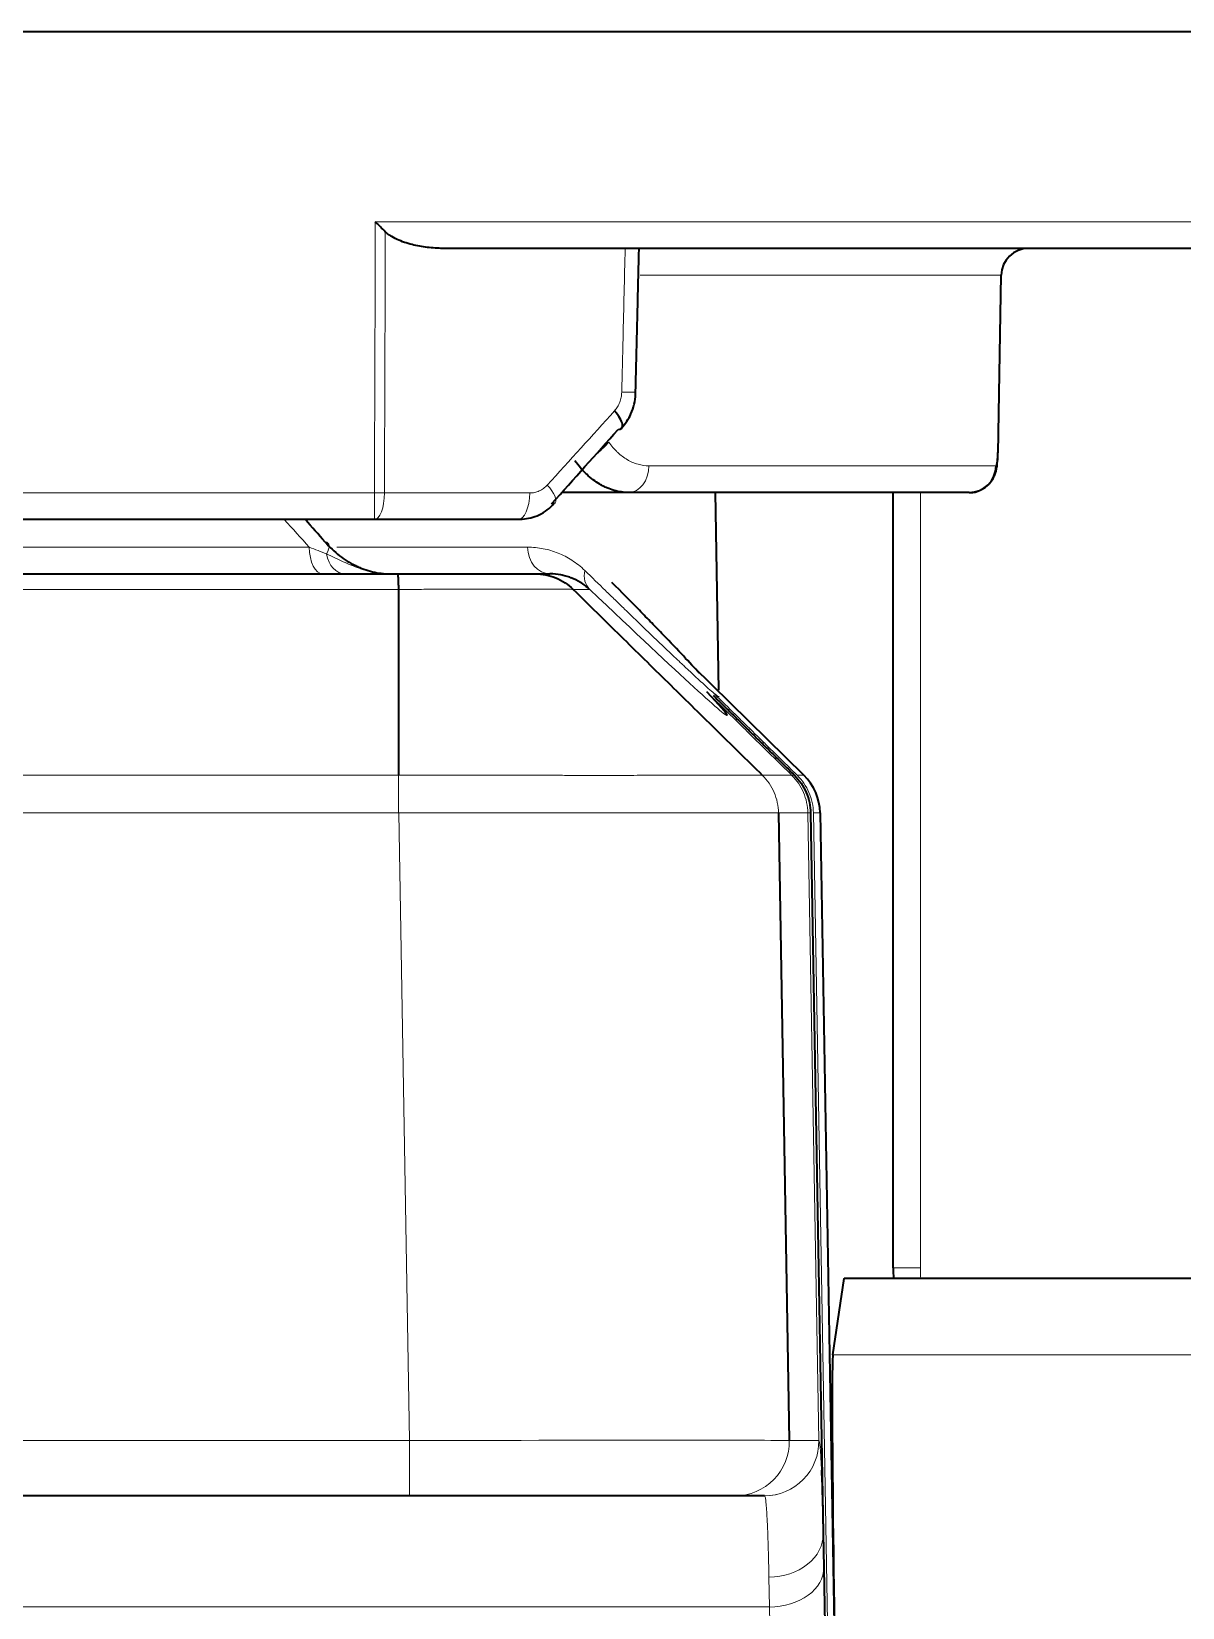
# Model space of a CAD drawing. Header units: inches. Extents: x -1096 to 3103, y -191 to 3207.
# Drawn here: x 1290.58 to 1311.79, y 1234.08 to 1263.14 of the extents above; entities that cross this region are included whole.
import ezdxf

# ---------------------------------------------------------------- set-up
doc = ezdxf.new("R2010")
doc.units = ezdxf.units.IN

msp = doc.modelspace()

# ---------------------------------------------------------------- linework, layer by layer
at = {"lineweight": 35}
for p, q in [((1260.964, 1263.141), (1398.136, 1263.141)), ((1260.964, 1263.141), (1398.136, 1263.141)), ((1398.136, 1259.141), (1298.201, 1259.141)), ((1308.405, 1255.741), (1308.456, 1258.649)), ((1301.59, 1254.641), (1300.355, 1254.641)), ((1307.863, 1254.641), (1301.59, 1254.641)), ((1303.252, 1250.996), (1303.188, 1254.641)), ((1306.464, 1240.341), (1306.464, 1254.641)), ((1300.228, 1254.446), (1300.234, 1254.452)), ((1296.903, 1254.141), (1290.021, 1254.141)), ((1299.544, 1254.141), (1296.903, 1254.141)), ((1269.598, 1253.141), (1297.331, 1253.141)), ((1299.865, 1253.141), (1300.138, 1253.141)), ((1302.777, 1251.432), (1304.817, 1249.428)), ((1304.35, 1248.732), (1304.548, 1237.158)), ((1304.942, 1248.732), (1305.174, 1235.443)), ((1305.116, 1248.732), (1305.377, 1233.763)), ((1305.352, 1238.738), (1305.561, 1240.146)), ((1747.367, 1240.147), (1305.562, 1240.147)), ((1297.55, 1236.141), (1269.378, 1236.141)), ((1303.549, 1236.141), (1297.55, 1236.141)), ((1304.093, 1236.141), (1303.549, 1236.141)), ((1305.174, 1235.443), (1305.185, 1234.815)), ((1305.185, 1234.815), (1305.295, 1228.475))]:
    msp.add_line(p, q, dxfattribs=at)
at = {"lineweight": 13}
for p, q in [((1296.919, 1259.632), (1398.136, 1259.632)), ((1308.456, 1258.649), (1301.797, 1258.649)), ((1301.961, 1255.132), (1308.362, 1255.132)), ((1290.021, 1254.632), (1296.903, 1254.632)), ((1296.903, 1254.141), (1296.903, 1254.632)), ((1297.087, 1254.632), (1299.765, 1254.632)), ((1306.964, 1254.641), (1306.964, 1240.341)), ((1271.228, 1253.632), (1295.701, 1253.632)), ((1296.21, 1253.632), (1299.726, 1253.632)), ((1297.345, 1252.854), (1269.584, 1252.854)), ((1300.869, 1252.854), (1300.565, 1252.854)), ((1269.584, 1249.428), (1297.345, 1249.428)), ((1304.051, 1249.428), (1304.592, 1249.428)), ((1304.592, 1249.428), (1304.643, 1249.428)), ((1304.693, 1249.428), (1304.817, 1249.428)), ((1297.352, 1248.732), (1269.577, 1248.732)), ((1297.55, 1237.158), (1297.352, 1248.732)), ((1304.891, 1248.732), (1304.35, 1248.732)), ((1304.942, 1248.732), (1304.891, 1248.732)), ((1304.891, 1248.732), (1305.093, 1237.158)), ((1305.116, 1248.732), (1304.992, 1248.732)), ((1304.992, 1248.732), (1305.344, 1228.594)), ((1306.464, 1240.341), (1306.964, 1240.341)), ((1747.367, 1240.146), (1305.561, 1240.146)), ((1305.352, 1238.738), (1747.577, 1238.738)), ((1269.378, 1237.158), (1297.55, 1237.158)), ((1297.55, 1237.158), (1297.55, 1236.141)), ((1304.548, 1237.158), (1305.093, 1237.158)), ((1304.185, 1234.09), (1304.174, 1234.64)), ((1304.185, 1234.09), (1262.744, 1234.09)), ((1304.294, 1227.84), (1304.185, 1234.09))]:
    msp.add_line(p, q, dxfattribs=at)
at = {"lineweight": 35}
for centre, radius, start, end in [((1308.956, 1258.641), 0.5, 90, 179), ((1309.464, 1240.341), 3, 180, 183.6956)]:
    msp.add_arc(centre, radius, start, end, dxfattribs=at)
at = {"lineweight": 13}
msp.add_arc((1309.464, 1240.341), 2.5, 180, 184.4353, dxfattribs=at)
for centre, major_axis, ratio, start_param, end_param in [((1301.216, 1256.5), (-0.5, 0.012), 0.006615, 2.079646, 3.140646), ((1300.864, 1255.58), (0.411, 0.285), 0.513051, 4.696219, 5.3254), ((1301.59, 1255.141), (0, 0.5), 0.741957, 3.141593, 4.694936), ((1296.903, 1254.641), (0, 0.5), 0.368968, 3.141593, 4.694936), ((1296.903, 1254.641), (-0.5, 0.002), 0.017452, 1.570855, 1.948695), ((1299.544, 1254.641), (0, 0.5), 0.441495, 3.141593, 4.694936), ((1299.863, 1254.787), (-0.371, 0.335), 0.307724, 3.141435, 4.359335), ((1295.676, 1253.373), (-0.376, -0.33), 0.341956, 2.330972, 3.480873), ((1295.946, 1253.641), (0, -0.5), 0.48964, 4.729842, 6.283185), ((1296.358, 1253.641), (0, 0.5), 0.707376, 1.841871, 3.141593), ((1300.138, 1253.641), (0, 0.5), 0.823721, 1.58825, 3.141593), ((1301.219, 1253.21), (0.345, 0.362), 0.79172, 2.235846, 3.121567), ((1283.456, 1270.13), (-19.947, 19.601), 0.008724, 2.640592, 3.162596), ((1297.549, 1237.141), (7.001, 0.017), 0.002492, 0.01749, 1.570534), ((1303.549, 1237.141), (0, 1), 0.999848, 3.141593, 4.729842), ((1304.093, 1237.141), (0.126, 0.992), 0.999845, 3.267837, 4.856048), ((1304.093, 1237.141), (0, 1), 0.999848, 3.141593, 4.729842), ((1305.25, 1228.122), (-0.158, 9.036), 0.016419, 6.28081, 6.282899), ((1304.174, 1235.425), (1, 0.017), 0.785567, 4.698678, 6.283185), ((1304.185, 1234.797), (1, 0.017), 0.707053, 4.700048, 6.283185)]:
    msp.add_ellipse(centre, major_axis=major_axis, ratio=ratio, start_param=start_param, end_param=end_param, dxfattribs=at)
at = {"lineweight": 35}
for centre, major_axis, ratio, start_param, end_param in [((1301.085, 1256.155), (-0.375, 0.331), 0.331115, 2.757531, 4.32942), ((1284.322, 1257.131), (35.227, 35.229), 0.267914, 4.90012, 4.937693), ((1307.863, 1255.141), (0, 0.5), 0.998721, 3.141593, 4.694936), ((1284.165, 1254.86), (-23.836, 23.837), 0.233135, 4.437028, 4.453964), ((1283.456, 1270.13), (-19.947, 19.601), 0.008724, 3.162596, 3.343746), ((1304.116, 1248.715), (-1, 0), 0.999848, 3.159046, 3.935717), ((1305.579, 1239.147), (-0.017, 1), 0.008726, 6.274306, 6.335393), ((1305.495, 1230.749), (-0.14, 8), 0.008726, 0.052208, 1.570644)]:
    msp.add_ellipse(centre, major_axis=major_axis, ratio=ratio, start_param=start_param, end_param=end_param, dxfattribs=at)
at = {"lineweight": 13}
for points, knots in [([(1296.903, 1254.632), (1296.905, 1255.302), (1296.907, 1255.971), (1296.913, 1257.638), (1296.916, 1258.635), (1296.919, 1259.632)], [0, 0, 0, 0, 0.401809, 0.401809, 1, 1, 1, 1]), ([(1297.103, 1259.448), (1297.103, 1259.346), (1297.102, 1259.243), (1297.101, 1258.807), (1297.1, 1258.474), (1297.095, 1256.971), (1297.091, 1255.801), (1297.087, 1254.632)], [0, 0, 0, 0, 0.063878, 0.063878, 0.27147, 0.27147, 1, 1, 1, 1]), ([(1301.46, 1256.491), (1301.468, 1256.824), (1301.476, 1257.158), (1301.497, 1258.041), (1301.51, 1258.591), (1301.524, 1259.141)], [0, 0, 0, 0, 0.377336, 0.377336, 1, 1, 1, 1]), ([(1301.327, 1256.146), (1301.347, 1256.169), (1301.366, 1256.194), (1301.398, 1256.247), (1301.411, 1256.275), (1301.428, 1256.319), (1301.434, 1256.334), (1301.442, 1256.365), (1301.446, 1256.38), (1301.455, 1256.427), (1301.459, 1256.459), (1301.46, 1256.491)], [0, 0, 0, 0, 0.25, 0.25, 0.5, 0.5, 0.625, 0.625, 0.75, 0.75, 1, 1, 1, 1]), ([(1301.22, 1255.571), (1301.245, 1255.536), (1301.271, 1255.502), (1301.312, 1255.455), (1301.326, 1255.44), (1301.354, 1255.411), (1301.368, 1255.396), (1301.44, 1255.328), (1301.501, 1255.283), (1301.58, 1255.236), (1301.596, 1255.227), (1301.629, 1255.21), (1301.645, 1255.203), (1301.694, 1255.181), (1301.727, 1255.17), (1301.827, 1255.141), (1301.894, 1255.132), (1301.961, 1255.132)], [0, 0, 0, 0, 0.125, 0.125, 0.1875, 0.1875, 0.25, 0.25, 0.5, 0.5, 0.5625, 0.5625, 0.625, 0.625, 0.75, 0.75, 1, 1, 1, 1]), ([(1299.765, 1254.632), (1299.78, 1254.632), (1299.795, 1254.633), (1299.825, 1254.636), (1299.839, 1254.638), (1299.883, 1254.648), (1299.912, 1254.657), (1299.953, 1254.676), (1299.967, 1254.683), (1299.993, 1254.699), (1300.006, 1254.707), (1300.043, 1254.734), (1300.066, 1254.755), (1300.088, 1254.778)], [0, 0, 0, 0, 0.125, 0.125, 0.25, 0.25, 0.5, 0.5, 0.625, 0.625, 0.75, 0.75, 1, 1, 1, 1]), ([(1296.017, 1253.507), (1295.968, 1253.527), (1295.917, 1253.548), (1295.811, 1253.59), (1295.757, 1253.611), (1295.701, 1253.632)], [0, 0, 0, 0, 0.5, 0.5, 1, 1, 1, 1]), ([(1297.189, 1253.141), (1297.177, 1253.141), (1297.166, 1253.141), (1297.142, 1253.141), (1297.107, 1253.143), (1297.072, 1253.145), (1297.001, 1253.152), (1296.953, 1253.159), (1296.859, 1253.177), (1296.787, 1253.193), (1296.715, 1253.214), (1296.667, 1253.229), (1296.643, 1253.237), (1296.571, 1253.262), (1296.522, 1253.28), (1296.425, 1253.32), (1296.376, 1253.341), (1296.277, 1253.386), (1296.226, 1253.409), (1296.124, 1253.457), (1296.071, 1253.482), (1296.017, 1253.507)], [0, 0, 0, 0, 0.03125, 0.03125, 0.0625, 0.125, 0.125, 0.25, 0.25, 0.375, 0.4375, 0.4375, 0.5, 0.5, 0.625, 0.625, 0.75, 0.75, 0.875, 0.875, 1, 1, 1, 1]), ([(1299.726, 1253.632), (1299.824, 1253.632), (1299.92, 1253.622), (1300.06, 1253.595), (1300.107, 1253.584), (1300.198, 1253.557), (1300.243, 1253.541), (1300.375, 1253.488), (1300.461, 1253.444), (1300.584, 1253.365), (1300.625, 1253.336), (1300.704, 1253.273), (1300.743, 1253.239), (1300.781, 1253.202)], [0, 0, 0, 0, 0.25, 0.25, 0.375, 0.375, 0.5, 0.5, 0.75, 0.75, 0.875, 0.875, 1, 1, 1, 1]), ([(1300.781, 1253.202), (1300.911, 1253.075), (1301.037, 1252.952), (1301.19, 1252.804), (1301.22, 1252.775), (1301.28, 1252.716), (1301.369, 1252.63), (1301.455, 1252.546), (1301.737, 1252.273), (1301.944, 1252.074), (1302.224, 1251.805), (1302.313, 1251.721), (1302.438, 1251.603), (1302.478, 1251.564), (1302.536, 1251.509), (1302.555, 1251.491), (1302.593, 1251.456), (1302.759, 1251.3), (1302.894, 1251.175), (1303.084, 1251.003), (1303.154, 1250.943), (1303.204, 1250.904), (1303.209, 1250.9), (1303.219, 1250.893), (1303.223, 1250.89), (1303.235, 1250.882), (1303.249, 1250.874), (1303.254, 1250.875), (1303.254, 1250.879)], [0, 0, 0, 0, 0.08573, 0.08573, 0.107163, 0.107163, 0.128595, 0.17146, 0.17146, 0.342921, 0.342921, 0.428651, 0.428651, 0.471516, 0.471516, 0.492949, 0.492949, 0.514381, 0.685842, 0.685842, 0.857302, 0.857302, 0.878735, 0.878735, 0.900167, 0.900167, 0.943032, 1, 1, 1, 1]), ([(1300.565, 1252.854), (1300.565, 1252.854), (1300.565, 1252.854), (1300.565, 1252.854), (1300.564, 1252.854), (1300.563, 1252.854), (1300.562, 1252.854), (1300.56, 1252.854), (1300.558, 1252.854), (1300.553, 1252.854), (1300.551, 1252.854), (1300.545, 1252.854), (1300.542, 1252.854), (1300.525, 1252.855), (1300.506, 1252.855), (1300.46, 1252.855), (1300.432, 1252.855), (1300.382, 1252.855), (1300.365, 1252.855), (1300.337, 1252.855), (1300.327, 1252.856), (1300.307, 1252.856), (1300.297, 1252.856), (1300.244, 1252.856), (1300.151, 1252.856), (1299.988, 1252.856), (1299.862, 1252.856), (1299.778, 1252.856), (1299.761, 1252.856), (1299.726, 1252.856), (1299.709, 1252.856), (1299.656, 1252.856), (1299.62, 1252.856), (1299.509, 1252.856), (1299.432, 1252.856), (1299.272, 1252.856), (1299.188, 1252.856), (1299.059, 1252.856), (1299.015, 1252.856), (1298.948, 1252.856), (1298.926, 1252.856), (1298.881, 1252.856), (1298.858, 1252.856), (1298.743, 1252.856), (1298.65, 1252.856), (1298.46, 1252.856), (1298.364, 1252.855), (1298.167, 1252.855), (1298.067, 1252.855), (1297.94, 1252.855), (1297.914, 1252.855), (1297.863, 1252.855), (1297.837, 1252.855), (1297.76, 1252.855), (1297.709, 1252.854), (1297.605, 1252.854), (1297.553, 1252.854), (1297.475, 1252.854), (1297.436, 1252.854), (1297.391, 1252.854), (1297.368, 1252.854), (1297.358, 1252.854), (1297.351, 1252.854), (1297.348, 1252.854), (1297.345, 1252.854)], [0, 0, 0, 0, 0.001953, 0.001953, 0.003906, 0.007812, 0.015625, 0.015625, 0.03125, 0.03125, 0.046875, 0.046875, 0.0625, 0.0625, 0.125, 0.125, 0.1875, 0.1875, 0.21875, 0.21875, 0.234375, 0.234375, 0.25, 0.25, 0.3125, 0.375, 0.4375, 0.4375, 0.453125, 0.453125, 0.46875, 0.46875, 0.5, 0.5, 0.5625, 0.5625, 0.625, 0.625, 0.65625, 0.65625, 0.671875, 0.671875, 0.6875, 0.6875, 0.75, 0.75, 0.8125, 0.8125, 0.875, 0.875, 0.890625, 0.890625, 0.90625, 0.90625, 0.9375, 0.9375, 0.96875, 0.96875, 0.984375, 0.992187, 0.996094, 0.998047, 0.998047, 1, 1, 1, 1]), ([(1297.345, 1249.428), (1297.372, 1249.428), (1297.4, 1249.428), (1297.454, 1249.428), (1297.536, 1249.428), (1297.618, 1249.428), (1297.782, 1249.428), (1297.891, 1249.428), (1298.054, 1249.427), (1298.108, 1249.427), (1298.216, 1249.427), (1298.27, 1249.427), (1298.378, 1249.428), (1298.431, 1249.428), (1298.538, 1249.427), (1298.591, 1249.427), (1298.697, 1249.427), (1298.75, 1249.427), (1298.856, 1249.427), (1298.908, 1249.427), (1299.065, 1249.427), (1299.169, 1249.427), (1299.479, 1249.427), (1299.683, 1249.427), (1299.984, 1249.426), (1300.084, 1249.426), (1300.233, 1249.426), (1300.282, 1249.426), (1300.379, 1249.425), (1300.428, 1249.425), (1300.668, 1249.424), (1300.854, 1249.424), (1301.214, 1249.423), (1301.389, 1249.424), (1301.725, 1249.425), (1301.887, 1249.426), (1302.121, 1249.426), (1302.197, 1249.426), (1302.309, 1249.426), (1302.345, 1249.426), (1302.417, 1249.426), (1302.453, 1249.426), (1302.627, 1249.426), (1302.888, 1249.426), (1303.115, 1249.426), (1303.323, 1249.426), (1303.419, 1249.426), (1303.527, 1249.427), (1303.548, 1249.427), (1303.588, 1249.427), (1303.648, 1249.427), (1303.701, 1249.427), (1303.8, 1249.427), (1303.856, 1249.427), (1303.924, 1249.427), (1303.944, 1249.427), (1303.971, 1249.427), (1303.979, 1249.427), (1303.994, 1249.427), (1304.001, 1249.427), (1304.014, 1249.428), (1304.02, 1249.428), (1304.029, 1249.428), (1304.034, 1249.428), (1304.039, 1249.428), (1304.041, 1249.428), (1304.044, 1249.428), (1304.045, 1249.428), (1304.047, 1249.428), (1304.048, 1249.428), (1304.05, 1249.428), (1304.051, 1249.428), (1304.051, 1249.428)], [0, 0, 0, 0, 0.007812, 0.007812, 0.015625, 0.03125, 0.03125, 0.0625, 0.0625, 0.078125, 0.078125, 0.09375, 0.09375, 0.109375, 0.109375, 0.125, 0.125, 0.140625, 0.140625, 0.15625, 0.15625, 0.1875, 0.1875, 0.25, 0.25, 0.28125, 0.28125, 0.296875, 0.296875, 0.3125, 0.3125, 0.375, 0.375, 0.4375, 0.4375, 0.5, 0.5, 0.53125, 0.53125, 0.546875, 0.546875, 0.5625, 0.5625, 0.625, 0.6875, 0.6875, 0.75, 0.75, 0.765625, 0.765625, 0.78125, 0.8125, 0.8125, 0.875, 0.875, 0.90625, 0.90625, 0.921875, 0.921875, 0.9375, 0.9375, 0.953125, 0.953125, 0.96875, 0.96875, 0.976562, 0.976562, 0.984375, 0.984375, 0.992187, 0.992187, 1, 1, 1, 1]), ([(1297.349, 1249.428), (1297.349, 1249.383), (1297.349, 1249.333), (1297.349, 1249.226), (1297.348, 1249.169), (1297.348, 1249.05), (1297.348, 1248.988), (1297.348, 1248.861), (1297.348, 1248.797), (1297.348, 1248.732)], [0, 0, 0, 0, 0.25, 0.25, 0.5, 0.5, 0.75, 0.75, 1, 1, 1, 1]), ([(1304.051, 1249.428), (1304.097, 1249.383), (1304.139, 1249.333), (1304.212, 1249.226), (1304.243, 1249.169), (1304.294, 1249.05), (1304.314, 1248.988), (1304.341, 1248.861), (1304.349, 1248.797), (1304.35, 1248.732)], [0, 0, 0, 0, 0.25, 0.25, 0.5, 0.5, 0.75, 0.75, 1, 1, 1, 1]), ([(1304.592, 1249.428), (1304.638, 1249.383), (1304.68, 1249.333), (1304.753, 1249.226), (1304.784, 1249.169), (1304.836, 1249.05), (1304.855, 1248.988), (1304.882, 1248.861), (1304.89, 1248.797), (1304.891, 1248.732)], [0, 0, 0, 0, 0.25, 0.25, 0.5, 0.5, 0.75, 0.75, 1, 1, 1, 1]), ([(1304.693, 1249.428), (1304.74, 1249.383), (1304.781, 1249.333), (1304.854, 1249.226), (1304.886, 1249.169), (1304.937, 1249.05), (1304.957, 1248.988), (1304.984, 1248.861), (1304.991, 1248.797), (1304.992, 1248.732)], [0, 0, 0, 0, 0.25, 0.25, 0.5, 0.5, 0.75, 0.75, 1, 1, 1, 1]), ([(1304.35, 1248.732), (1304.349, 1248.732), (1304.347, 1248.733), (1304.344, 1248.733), (1304.342, 1248.733), (1304.339, 1248.733), (1304.337, 1248.732), (1304.328, 1248.733), (1304.318, 1248.733), (1304.298, 1248.733), (1304.291, 1248.733), (1304.275, 1248.733), (1304.249, 1248.733), (1304.217, 1248.733), (1304.146, 1248.733), (1304.087, 1248.734), (1303.984, 1248.734), (1303.947, 1248.734), (1303.887, 1248.734), (1303.867, 1248.734), (1303.824, 1248.734), (1303.802, 1248.734), (1303.69, 1248.734), (1303.59, 1248.734), (1303.372, 1248.735), (1303.136, 1248.735), (1302.864, 1248.735), (1302.682, 1248.735), (1302.645, 1248.735), (1302.57, 1248.735), (1302.531, 1248.735), (1302.415, 1248.735), (1302.336, 1248.735), (1302.091, 1248.735), (1301.922, 1248.734), (1301.571, 1248.733), (1301.389, 1248.732), (1301.013, 1248.732), (1300.819, 1248.732), (1300.569, 1248.733), (1300.518, 1248.733), (1300.416, 1248.734), (1300.365, 1248.734), (1300.21, 1248.734), (1300.106, 1248.734), (1299.791, 1248.734), (1299.579, 1248.734), (1299.255, 1248.734), (1299.147, 1248.733), (1298.983, 1248.733), (1298.928, 1248.733), (1298.818, 1248.733), (1298.763, 1248.733), (1298.652, 1248.733), (1298.597, 1248.733), (1298.486, 1248.733), (1298.43, 1248.733), (1298.317, 1248.733), (1298.261, 1248.733), (1298.148, 1248.733), (1298.092, 1248.733), (1297.921, 1248.733), (1297.808, 1248.733), (1297.58, 1248.732), (1297.466, 1248.732), (1297.352, 1248.732)], [0, 0, 0, 0, 0.015625, 0.015625, 0.023438, 0.023438, 0.03125, 0.03125, 0.0625, 0.0625, 0.078125, 0.078125, 0.09375, 0.125, 0.125, 0.1875, 0.1875, 0.21875, 0.21875, 0.234375, 0.234375, 0.25, 0.25, 0.3125, 0.3125, 0.375, 0.4375, 0.4375, 0.453125, 0.453125, 0.46875, 0.46875, 0.5, 0.5, 0.5625, 0.5625, 0.625, 0.625, 0.6875, 0.6875, 0.703125, 0.703125, 0.71875, 0.71875, 0.75, 0.75, 0.8125, 0.8125, 0.84375, 0.84375, 0.859375, 0.859375, 0.875, 0.875, 0.890625, 0.890625, 0.90625, 0.90625, 0.921875, 0.921875, 0.9375, 0.9375, 0.96875, 0.96875, 1, 1, 1, 1]), ([(1305.093, 1237.158), (1305.093, 1237.158), (1305.093, 1237.158), (1305.094, 1237.158), (1305.094, 1237.158), (1305.095, 1237.157), (1305.096, 1237.156), (1305.1, 1237.149), (1305.103, 1237.138), (1305.108, 1237.11), (1305.112, 1237.082), (1305.118, 1237.027), (1305.12, 1237.006), (1305.123, 1236.96), (1305.125, 1236.935), (1305.13, 1236.852), (1305.134, 1236.788), (1305.139, 1236.683), (1305.14, 1236.65), (1305.142, 1236.615)], [0, 0, 0, 0, 0.007047, 0.007047, 0.014095, 0.02819, 0.056379, 0.112759, 0.225517, 0.225517, 0.451035, 0.451035, 0.563793, 0.563793, 0.676552, 0.676552, 0.902069, 0.902069, 1, 1, 1, 1]), ([(1304.174, 1234.64), (1304.171, 1234.76), (1304.169, 1234.874), (1304.165, 1235.035), (1304.163, 1235.087), (1304.16, 1235.187), (1304.159, 1235.235), (1304.154, 1235.375), (1304.151, 1235.46), (1304.146, 1235.579), (1304.144, 1235.616), (1304.141, 1235.688), (1304.139, 1235.721), (1304.134, 1235.817), (1304.131, 1235.873), (1304.123, 1235.969), (1304.12, 1236.01), (1304.112, 1236.074), (1304.105, 1236.123), (1304.097, 1236.14), (1304.093, 1236.141)], [0, 0, 0, 0, 0.125, 0.125, 0.1875, 0.1875, 0.25, 0.25, 0.375, 0.375, 0.4375, 0.4375, 0.5, 0.5, 0.625, 0.625, 0.75, 0.75, 0.875, 1, 1, 1, 1])]:
    msp.add_open_spline(points, degree=3, knots=knots, dxfattribs=at)
at = {"lineweight": 35}
for points, knots in [([(1297.103, 1259.448), (1297.073, 1259.478), (1297.043, 1259.508), (1296.997, 1259.554), (1296.981, 1259.57), (1296.958, 1259.593), (1296.95, 1259.601), (1296.935, 1259.616), (1296.927, 1259.624), (1296.919, 1259.632)], [0, 0, 0, 0, 0.5, 0.5, 0.75, 0.75, 0.875, 0.875, 1, 1, 1, 1]), ([(1298.201, 1259.141), (1298.105, 1259.141), (1298.009, 1259.146), (1297.867, 1259.161), (1297.819, 1259.168), (1297.725, 1259.183), (1297.678, 1259.193), (1297.584, 1259.214), (1297.537, 1259.227), (1297.444, 1259.256), (1297.398, 1259.273), (1297.308, 1259.311), (1297.265, 1259.332), (1297.201, 1259.371), (1297.18, 1259.384), (1297.14, 1259.414), (1297.121, 1259.43), (1297.103, 1259.448)], [0, 0, 0, 0, 0.25, 0.25, 0.375, 0.375, 0.5, 0.5, 0.625, 0.625, 0.75, 0.75, 0.875, 0.875, 0.9375, 0.9375, 1, 1, 1, 1]), ([(1301.456, 1255.827), (1301.529, 1255.909), (1301.652, 1256.096), (1301.716, 1256.341), (1301.715, 1256.476), (1301.714, 1256.488)], [0, 0, 0, 0, 0.441933, 0.94887, 1, 1, 1, 1]), ([(1307.87, 1254.643), (1307.874, 1254.642), (1307.94, 1254.632), (1308.06, 1254.673), (1308.193, 1254.754), (1308.279, 1254.851), (1308.329, 1254.943), (1308.357, 1255.023), (1308.373, 1255.098), (1308.392, 1255.242), (1308.399, 1255.438), (1308.403, 1255.656), (1308.404, 1255.696)], [0, 0, 0, 0, 0.006193, 0.10858, 0.189783, 0.258961, 0.319894, 0.374516, 0.435457, 0.541445, 0.918465, 1, 1, 1, 1]), ([(1308.362, 1255.132), (1308.365, 1255.132), (1308.367, 1255.134), (1308.371, 1255.142), (1308.372, 1255.145), (1308.374, 1255.152), (1308.375, 1255.156), (1308.38, 1255.18), (1308.384, 1255.208), (1308.388, 1255.255), (1308.389, 1255.265), (1308.39, 1255.286), (1308.391, 1255.297), (1308.393, 1255.332), (1308.394, 1255.357), (1308.398, 1255.438), (1308.4, 1255.501), (1308.401, 1255.571)], [0, 0, 0, 0, 0.125, 0.125, 0.1875, 0.1875, 0.25, 0.25, 0.5, 0.5, 0.5625, 0.5625, 0.625, 0.625, 0.75, 0.75, 1, 1, 1, 1]), ([(1301.59, 1254.641), (1301.499, 1254.641), (1301.409, 1254.653), (1301.275, 1254.691), (1301.231, 1254.707), (1301.165, 1254.736), (1301.143, 1254.746), (1301.099, 1254.768), (1301.078, 1254.78), (1300.971, 1254.843), (1300.891, 1254.904), (1300.795, 1254.994), (1300.776, 1255.013), (1300.739, 1255.052), (1300.72, 1255.073), (1300.666, 1255.135), (1300.631, 1255.18), (1300.598, 1255.226)], [0, 0, 0, 0, 0.25, 0.25, 0.375, 0.375, 0.4375, 0.4375, 0.5, 0.5, 0.75, 0.75, 0.8125, 0.8125, 0.875, 0.875, 1, 1, 1, 1]), ([(1299.544, 1254.146), (1299.655, 1254.145), (1299.87, 1254.18), (1300.105, 1254.314), (1300.206, 1254.427), (1300.229, 1254.456)], [0, 0, 0, 0, 0.414694, 0.85834, 1, 1, 1, 1]), ([(1295.993, 1253.726), (1296.034, 1253.679), (1296.077, 1253.635), (1296.166, 1253.551), (1296.211, 1253.512), (1296.352, 1253.403), (1296.45, 1253.342), (1296.566, 1253.285), (1296.579, 1253.279), (1296.605, 1253.267), (1296.618, 1253.262), (1296.658, 1253.245), (1296.684, 1253.235), (1296.763, 1253.207), (1296.816, 1253.191), (1296.975, 1253.153), (1297.081, 1253.141), (1297.189, 1253.141)], [0, 0, 0, 0, 0.125, 0.125, 0.25, 0.25, 0.5, 0.5, 0.53125, 0.53125, 0.5625, 0.5625, 0.625, 0.625, 0.75, 0.75, 1, 1, 1, 1]), ([(1297.331, 1253.141), (1297.332, 1253.141), (1297.334, 1253.134), (1297.336, 1253.109), (1297.337, 1253.091), (1297.34, 1253.042), (1297.341, 1253.011), (1297.343, 1252.94), (1297.344, 1252.899), (1297.345, 1252.854)], [0, 0, 0, 0, 0.25, 0.25, 0.5, 0.5, 0.75, 0.75, 1, 1, 1, 1]), ([(1297.331, 1253.141), (1297.372, 1253.141), (1297.413, 1253.141), (1297.494, 1253.141), (1297.535, 1253.141), (1297.616, 1253.141), (1297.657, 1253.141), (1297.738, 1253.141), (1297.778, 1253.141), (1297.898, 1253.141), (1297.976, 1253.141), (1298.13, 1253.141), (1298.206, 1253.141), (1298.355, 1253.141), (1298.428, 1253.141), (1298.536, 1253.141), (1298.572, 1253.141), (1298.642, 1253.141), (1298.676, 1253.141), (1298.778, 1253.141), (1298.843, 1253.141), (1298.969, 1253.141), (1299.03, 1253.141), (1299.117, 1253.141), (1299.146, 1253.141), (1299.187, 1253.141), (1299.201, 1253.141), (1299.228, 1253.141), (1299.242, 1253.141), (1299.308, 1253.141), (1299.357, 1253.141), (1299.496, 1253.141), (1299.576, 1253.141), (1299.659, 1253.141), (1299.674, 1253.141), (1299.704, 1253.141), (1299.718, 1253.141), (1299.757, 1253.141), (1299.78, 1253.141), (1299.817, 1253.141), (1299.831, 1253.141), (1299.848, 1253.141), (1299.853, 1253.141), (1299.858, 1253.141), (1299.86, 1253.141), (1299.863, 1253.141), (1299.864, 1253.141), (1299.864, 1253.141)], [0, 0, 0, 0, 0.03125, 0.03125, 0.0625, 0.0625, 0.09375, 0.09375, 0.125, 0.125, 0.1875, 0.1875, 0.25, 0.25, 0.3125, 0.3125, 0.34375, 0.34375, 0.375, 0.375, 0.4375, 0.4375, 0.5, 0.5, 0.53125, 0.53125, 0.546875, 0.546875, 0.5625, 0.5625, 0.625, 0.625, 0.75, 0.75, 0.78125, 0.78125, 0.8125, 0.8125, 0.875, 0.875, 0.9375, 0.9375, 0.96875, 0.96875, 0.984375, 0.984375, 1, 1, 1, 1]), ([(1299.865, 1253.141), (1299.929, 1253.141), (1299.994, 1253.134), (1300.121, 1253.109), (1300.183, 1253.091), (1300.303, 1253.042), (1300.361, 1253.011), (1300.469, 1252.94), (1300.519, 1252.899), (1300.565, 1252.854)], [0, 0, 0, 0, 0.25, 0.25, 0.5, 0.5, 0.75, 0.75, 1, 1, 1, 1]), ([(1300.869, 1252.854), (1300.842, 1252.879), (1300.815, 1252.902), (1300.759, 1252.944), (1300.731, 1252.964), (1300.644, 1253.017), (1300.585, 1253.046), (1300.494, 1253.081), (1300.463, 1253.091), (1300.4, 1253.109), (1300.368, 1253.116), (1300.271, 1253.134), (1300.205, 1253.141), (1300.138, 1253.141)], [0, 0, 0, 0, 0.125, 0.125, 0.25, 0.25, 0.5, 0.5, 0.625, 0.625, 0.75, 0.75, 1, 1, 1, 1]), ([(1302.89, 1251.31), (1302.806, 1251.403), (1302.708, 1251.508), (1302.486, 1251.744), (1302.362, 1251.874), (1302.159, 1252.086), (1302.088, 1252.159), (1301.94, 1252.311), (1301.864, 1252.389), (1301.627, 1252.631), (1301.458, 1252.803), (1301.278, 1252.983)], [0, 0, 0, 0, 0.25, 0.25, 0.5, 0.5, 0.625, 0.625, 0.75, 0.75, 1, 1, 1, 1]), ([(1304.643, 1249.428), (1304.689, 1249.383), (1304.731, 1249.333), (1304.804, 1249.226), (1304.835, 1249.169), (1304.886, 1249.05), (1304.906, 1248.988), (1304.933, 1248.861), (1304.94, 1248.797), (1304.942, 1248.732)], [0, 0, 0, 0, 0.25, 0.25, 0.5, 0.5, 0.75, 0.75, 1, 1, 1, 1]), ([(1305.142, 1236.615), (1305.142, 1236.61), (1305.142, 1236.604), (1305.144, 1236.558), (1305.146, 1236.515), (1305.151, 1236.38), (1305.154, 1236.282), (1305.159, 1236.123), (1305.16, 1236.068), (1305.163, 1235.953), (1305.164, 1235.894), (1305.167, 1235.771), (1305.169, 1235.677), (1305.171, 1235.562), (1305.173, 1235.503), (1305.173, 1235.473), (1305.173, 1235.46), (1305.173, 1235.452), (1305.174, 1235.447), (1305.174, 1235.443)], [0, 0, 0, 0, 0.018439, 0.018439, 0.158662, 0.158662, 0.439108, 0.439108, 0.579331, 0.579331, 0.719554, 0.719554, 0.859777, 0.929889, 0.964944, 0.982472, 0.991236, 0.991236, 1, 1, 1, 1])]:
    msp.add_open_spline(points, degree=3, knots=knots, dxfattribs=at)
for points, degree in [([(1301.716, 1256.488), (1301.78, 1259.141)], 1), ([(1308.401, 1255.571), (1308.403, 1255.628), (1308.404, 1255.684), (1308.405, 1255.741)], 3), ([(1297.345, 1252.854), (1297.345, 1249.428)], 1), ([(1300.565, 1252.854), (1304.051, 1249.428)], 1), ([(1303.145, 1250.9), (1304.643, 1249.428)], 1)]:
    msp.add_open_spline(points, degree=degree, dxfattribs=at)
at = {"lineweight": 13}
for points, degree in [([(1300.088, 1254.778), (1300.505, 1255.234), (1300.918, 1255.69), (1301.327, 1256.146)], 3), ([(1295.701, 1253.632), (1295.549, 1253.801), (1295.396, 1253.971), (1295.242, 1254.141)], 3), ([(1303.031, 1250.963), (1304.592, 1249.428)], 1), ([(1303.162, 1250.933), (1304.693, 1249.428)], 1)]:
    msp.add_open_spline(points, degree=degree, dxfattribs=at)

doc.saveas('drawing.dxf')
